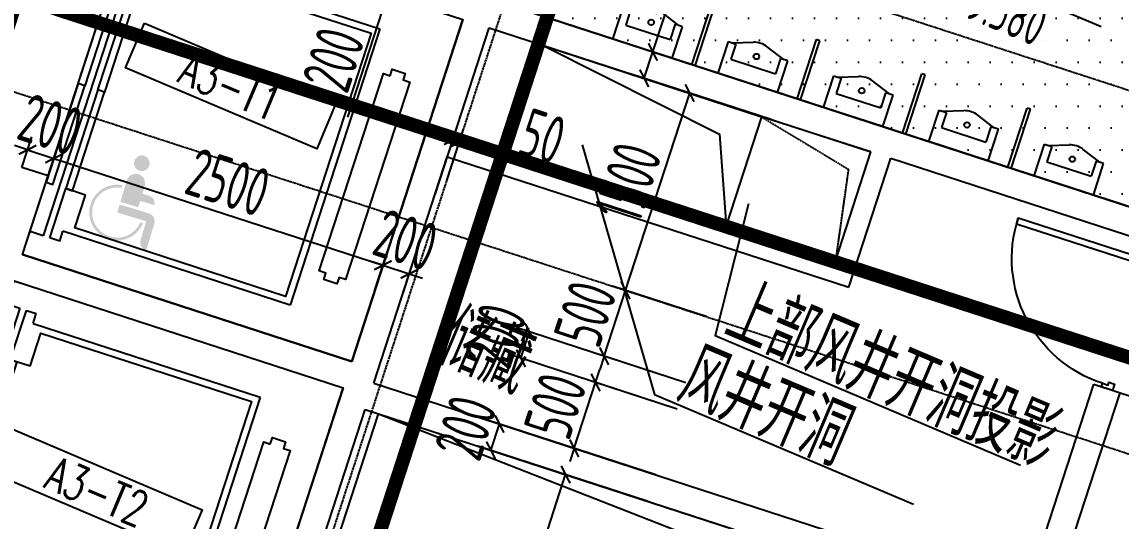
# Model space of a CAD drawing. Extents: x 11778731 to 12007717, y -6694179 to -6363962.
# Drawn here: x 11945450 to 11953391, y -6397450 to -6393842 of the extents above; entities that cross this region are included whole.
import ezdxf
from ezdxf.enums import TextEntityAlignment as Align

# ---------------------------------------------------------------- set-up
doc = ezdxf.new("R2010")
doc.units = 0
doc.header["$LTSCALE"] = 10
doc.header["$MEASUREMENT"] = 0
for name, pattern in [('A3-RG-axis-100$0$CENTER', [2, 1.25, -0.25, 0.25, -0.25]), ('A3-RM-3F$0$DASH', [0.35, 0.25, -0.1]), ('DASHED2', [0.375, 0.25, -0.125])]:
    doc.linetypes.add(name, pattern=pattern)
for name, color, linetype in [('A-CLOD', 200, 'Continuous'), ('A3-RB-3F-100$0$A-DIMS-100', 1, 'Continuous'), ('A3-RG-axis-100$0$A-GRID', 1, 'A3-RG-axis-100$0$CENTER'), ('A3-RI-3F$0$A-DOOR', 32, 'Continuous'), ('A3-RI-3F$0$A-EVTR', 3, 'Continuous'), ('A3-RI-3F$0$A-HATCH', 8, 'Continuous'), ('A3-RI-3F$0$A-WALL', 7, 'Continuous'), ('A3-RM-3F$0$A-EQPM', 55, 'Continuous'), ('A3-RX-3F$0$A-FIXT', 55, 'Continuous'), ('A3-SYMB-3F-100$0$A-SYMB', 4, 'Continuous'), ('A3-SYMB-3F-100$0$A-SYMB-AREA', 4, 'Continuous'), ('A3-SYMB-3F-100$0$A-SYMB-NAME', 4, 'Continuous'), ('A3-SYMB-3F-100$0$A-SYMB-NAME-E', 4, 'Continuous'), ('A3-SYMB-3F-100$0$A-SYMB-NUMB-T', 4, 'Continuous')]:
    doc.layers.add(name, color=color, linetype=linetype)
doc.layers.add('A3-RI-3F$0$A-Z410-G-Vhcl', color=5, linetype='Continuous', lineweight=0)
doc.styles.add('A3-RB-3F-100$0$XD2008', font='xd-hzs.shx', dxfattribs={"width": 0.7, "bigfont": 'xd-hztxt.shx'})
doc.styles.add('A3-SYMB-3F-100$0$ECADI', font='hzs.shx', dxfattribs={"width": 0.7, "bigfont": 'hztxt.shx'})
doc.styles.add('A3-SYMB-3F-100$0$ECADI-TXT', font='simplex.shx', dxfattribs={"bigfont": 'hztxt.shx'})
doc.styles.add('A3-SYMB-3F-100$0$XD2008', font='hzs.shx', dxfattribs={"width": 0.7, "bigfont": 'hztxt.shx'})
doc.dimstyles.new('A3-RB-3F-100$0$XD100$0', dxfattribs={"dimscale": 100, "dimtxt": 3.5, "dimasz": 1, "dimexe": 1, "dimexo": 2, "dimgap": 0.5, "dimtad": 1, "dimdec": 0, "dimdsep": 46, "dimtxsty": 'A3-RB-3F-100$0$XD2008', "dimblk1": 'A3-RB-3F-100$0$_ARCHTICK', "dimblk2": 'A3-RB-3F-100$0$_ARCHTICK', "dimsah": 1, "dimcen": 2.5, "dimclrt": 4, "dimaunit": 1, "dimadec": 0, "dimazin": 0, "dimtfac": 1, "dimtdec": 0, "dimtix": 1, "dimtmove": 0, "dimatfit": 3, "dimfxl": 0, "dimtolj": 1, "dimtzin": 0, "dimarcsym": 0})

# ---------------------------------------------------------------- blocks, each defined once
blk = doc.blocks.new('A3-RI-3F$0$J-单扇门-1000-1')
for points in [[(-1000.000000001397, -82.10526315867901), (-973.6842105281539, -82.10526315495372), (-973.6842105281539, -40), (-952.6315789478831, -40), (-952.6315789497457, 2.105263158679008), (-1000.000000001397, 2.105263158679008)], [(-1.396983861923218e-09, -82.10526315867901), (-26.31578947231174, -82.10526315495372), (-26.3157894727774, -40), (-47.36842105351388, -40.00000000372529), (-47.36842105304822, 2.105263158679008), (4.656612873077393e-10, 2.105263158679008)], [(-26.31578947231174, -82.10526315495372), (-26.31578947464004, -1029.47368421033), (-68.4210526314564, -1029.473684215918), (-68.42105263192207, -82.10526315867901)]]:
    blk.add_lwpolyline(points, close=True)
blk.add_arc((-26.31578947231174, -82.10526315495372), 947.3684210539784, 180, 270)
blk = doc.blocks.new('A3-RI-3F$0$2')
at = {"layer": 'A3-RI-3F$0$A-EVTR'}
for p, q in [((2274.999999998137, 2474.999999937601), (2349.999999998137, 2474.999999937601)), ((2274.999999998137, 2474.999999937601), (2274.999999998137, 2399.999999937601)), ((2349.999999998137, 2474.999999937601), (2349.999999998137, 2099.999999937601)), ((2399.999999998137, 224.9999999376014), (2399.999999998137, 2474.999999937601)), ((2399.999999998137, 2474.999999937601), (2499.999999998137, 2474.999999937601)), ((550.0000000018626, 299.9999999376014), (550.0000000018626, 2399.999999937601)), ((550.0000000018626, 2399.999999937601), (2274.999999998137, 2399.999999937601)), ((2199.999999998137, 2099.999999937601), (2349.999999998137, 2099.999999937601)), ((2199.999999998137, 599.9999999376014), (2349.999999998137, 599.9999999376014)), ((2349.999999998137, 599.9999999376014), (2349.999999998137, 224.9999999376014)), ((2274.999999998137, 299.9999999376014), (550.0000000018626, 299.9999999376014)), ((2274.999999998137, 299.9999999376014), (2274.999999998137, 224.9999999376014)), ((2349.999999998137, 224.9999999376014), (2274.999999998137, 224.9999999376014)), ((2499.999999998137, 224.9999999376014), (2399.999999998137, 224.9999999376014))]:
    blk.add_line(p, q, dxfattribs=at)
for points in [[(0, 2649.999999866821), (2500, 2649.999999729916), (2500, 49.99999986309558), (0, 50)], [(375.0000000018626, 599.9999999376014), (375.0000000018626, 549.9999999376014), (275.0000000018626, 549.9999999376014), (275.0000000018626, 599.9999999376014), (225.0000000018626, 599.9999999376014), (225.0000000018626, 2099.999999937601), (275.0000000018626, 2099.999999937601), (275.0000000018626, 2149.999999937601), (375.0000000018626, 2149.999999937601), (375.0000000018626, 2099.999999937601), (425.0000000018626, 2099.999999937601), (425.0000000018626, 599.9999999376014)], [(2299.999999998137, 1349.999999937601), (2349.999999998137, 1349.999999937601), (2349.999999998137, 2099.999999937601), (2299.999999998137, 2099.999999937601)], [(2449.999999998137, 1349.999999937601), (2499.999999998137, 1349.999999937601), (2499.999999998137, 2099.999999937601), (2449.999999998137, 2099.999999937601)], [(2299.999999998137, 1349.999999937601), (2349.999999998137, 1349.999999937601), (2349.999999998137, 599.9999999376014), (2299.999999998137, 599.9999999376014)], [(2449.999999998137, 1349.999999937601), (2499.999999998137, 1349.999999937601), (2499.999999998137, 599.9999999376014), (2449.999999998137, 599.9999999376014)]]:
    blk.add_lwpolyline(points, close=True, dxfattribs=at)
blk.add_lwpolyline([(2199.999999998137, 599.9999999376014), (2199.999999998137, 349.9999999376014), (600.0000000018626, 349.9999999376014), (600.0000000018626, 2349.999999937601), (2199.999999998137, 2349.999999937601), (2199.999999998137, 2099.999999937601)], dxfattribs=at)
blk = doc.blocks.new('A3-RI-3F$0$lunyhi')
at = {"layer": 'A3-RI-3F$0$A-Z410-G-Vhcl'}
h = blk.add_hatch(color=2, dxfattribs=at)
edge = h.paths.add_edge_path()
edge.add_ellipse((88.63932830654085, 430.3749373881146), major_axis=(-1.431868763490553, 56.54302930115007), ratio=0.9999999999810858, start_angle=89.80201414382049, end_angle=449.80201414382043, ccw=False)
h = blk.add_hatch(color=2, dxfattribs=at)
edge = h.paths.add_edge_path()
edge.add_line((162.7219865266234, 120.4428920559585), (28.17500758324454, 117.5008754576691))
edge.add_line((28.17500758357346, 117.500875458587), (24.64178411812676, 279.08544568891))
edge.add_ellipse((91.91527380794287, 280.5564533965662), major_axis=(-1.703462943068877, 67.26800497314031), ratio=0.9999999999779782, start_angle=269.8020136361388, end_angle=449.8020136361388, ccw=False)
edge.add_line((159.1887634992599, 282.0274611045606), (160.4938819773367, 222.3405957846326))
edge.add_line((160.4938819780946, 222.3405957850628), (212.4808074311663, 223.477348115425))
edge.add_ellipse((213.6622523218393, 169.4464183975942), major_axis=(-1.368141997342514, 54.02652464831289), ratio=0.9999999999801646, start_angle=269.8020137380565, end_angle=359.8020137381398, ccw=False)
edge.add_line((267.6931820381433, 170.6278632869944), (161.6753272286892, 168.3096671370731))
edge.add_line((161.6753272265196, 168.3096671369858), (162.7219865256739, 120.4428920569024))
h = blk.add_hatch(color=2, dxfattribs=at)
edge = h.paths.add_edge_path()
edge.add_ellipse((29.94021644257009, 36.77269034693018), major_axis=(-11.47406391355199, 181.0828455761923), ratio=0.9999999999781398, start_angle=4.014710430198789, end_angle=261.2393178740371)
edge.add_line((210.6579800341278, 20.53258484881371), (231.1903485234594, 20.98154734516531))
edge.add_ellipse((29.94021801091731, 36.77268867194653), major_axis=(-5.110388745498775, 201.804011613883), ratio=0.9999999999777494, start_angle=5.541184723983179, end_angle=264.0628439428566, ccw=False)
edge.add_line((5.367266805842519, 237.1402141004801), (5.816229360202156, 216.6078491788003))
h = blk.add_hatch(color=2, dxfattribs=at)
edge = h.paths.add_edge_path()
edge.add_line((248.8147820625454, 41.558621017728), (29.94021750968727, 36.77268968819431))
edge.add_line((29.94021750800312, 36.77268968801945), (28.61631006539549, 97.31882902513357))
edge.add_line((28.61631006747484, 97.31882902560756), (247.4908737405582, 102.1047601936499))
edge.add_ellipse((248.8147817030549, 41.55862049851567), major_axis=(-1.53311662334626, 60.54120347218502), ratio=0.9999999999755158, start_angle=269.80201462943427, end_angle=359.8020146295852, ccw=False)
edge.add_line((309.3609213978052, 42.88252846198156), (313.7739451676483, -158.9379372602846))
edge.add_ellipse((312.4500375762582, -98.39179916866124), major_axis=(-1.533116582499727, 60.54120185919735), ratio=0.9999999999769307, start_angle=89.80201430749622, end_angle=179.8020143078811, ccw=False)
edge.add_line((251.903899487108, -99.71570675913244), (248.8147820609951, 41.55862101889338))
blk = doc.blocks.new('A3-RI-3F')
at = {"layer": 'A3-RI-3F$0$A-HATCH'}
h = blk.add_hatch(dxfattribs=at)
h.set_pattern_fill('DOTS', color=256, scale=100, style=0)
h.set_pattern_definition([(0, (0, 0), (79.375, 158.75), [0, -158.75])])
h.paths.add_polyline_path([(11946737.05794298, -6391577.025334897), (11948652.96616147, -6385680.475860981), (11951648.79177293, -6386653.878608682), (11951710.97901005, -6386463.792021974), (11951758.14755914, -6386479.118012615), (11952036.26285082, -6385623.167157958), (11956268.46820043, -6386998.294034553), (11953595.47120233, -6395224.932890499), (11948982.84184187, -6393726.198759858), (11949060.09609046, -6393488.434630776), (11949440.52010131, -6393612.041884822), (11949780.43879513, -6392565.879716898)])
h.paths.add_polyline_path([(11954460.71887057, -6392561.974386345), (11954831.53919643, -6391420.70677421), (11954137.26792294, -6391195.124419427), (11953766.44752909, -6392336.392240814)], flags=16)
blk.add_lwpolyline([(11946737.05794298, -6391577.025334897), (11948652.96616147, -6385680.475860981), (11951648.79177293, -6386653.878608682), (11951710.97901005, -6386463.792021974), (11951758.14755914, -6386479.118012615), (11952036.26285082, -6385623.167157958), (11956268.46820043, -6386998.294034553), (11953595.47120233, -6395224.932890499), (11948982.84184187, -6393726.198759858), (11949060.09609046, -6393488.434630776), (11949440.52010131, -6393612.041884822), (11949780.43879513, -6392565.879716898)], close=True, dxfattribs=at)
at = {"layer": 'A3-RI-3F$0$A-WALL'}
for p, q in [((11948887.74144665, -6393695.298768329), (11953595.47120231, -6395224.932890501)), ((11947832.2825591, -6396296.453615207), (11948635.72674452, -6393823.706672715)), ((11948568.16791788, -6394678.844956722), (11948825.93804778, -6393885.510071588)), ((11948825.93804777, -6393885.510071588), (11951583.99828759, -6394781.658166909)), ((11948569.45262421, -6394674.886787961), (11951327.51411285, -6395571.035289051)), ((11947991.59216291, -6396453.362665705), (11948523.10132388, -6394817.545671174)), ((11948523.10007505, -6394817.545265405), (11951423.82004113, -6395760.046315651)), ((11951327.51411285, -6395571.035289051), (11951583.99828759, -6394781.658166909)), ((11951423.82004113, -6395760.046315651), (11951726.65676504, -6394828.010716066)), ((11951726.65676504, -6394828.010716066), (11953533.66780344, -6395415.144193759)), ((11945449.83630968, -6394891.472568863), (11945640.04761294, -6394953.275967737)), ((11945454.63741627, -6395523.909877643), (11945640.04761293, -6394953.275967736)), ((11945454.63741627, -6395523.909877643), (11947832.2825591, -6396296.453615203)), ((11945392.83401739, -6395714.121180905), (11947770.47916022, -6396486.664918466)), ((11946967.0349749, -6398959.411860663), (11947770.47916023, -6396486.664918465)), ((11947991.59216291, -6396453.362665705), (11952699.32191858, -6397982.99678787)), ((11952699.32191858, -6397982.99678787), (11953193.74910962, -6396461.306361683)), ((11953193.74910962, -6396461.306361684), (11953383.96041289, -6396523.109760559)), ((11952055.18733707, -6400612.652780584), (11953383.96041289, -6396523.109760558)), ((11947373.55817416, -6398355.475698297), (11947929.78876404, -6396643.573968967)), ((11947929.78876404, -6396643.573968967), (11952637.51851971, -6398173.208091131))]:
    blk.add_line(p, q, dxfattribs=at)
at = {"layer": 'A3-RI-3F$0$A-DOOR', "xscale": -1, "rotation": 251.9999999998849}
blk.add_blockref('A3-RI-3F$0$J-单扇门-1000-1', (11953635.91401628, -6395553.512224601), dxfattribs=at)
at = {"layer": 'A3-RI-3F$0$A-EVTR', "rotation": 162.0000000030334}
for p in [(11948651.17759402, -6393776.153847109), (11947785.92615772, -6396439.110840986)]:
    blk.add_blockref('A3-RI-3F$0$2', p, dxfattribs=at)
at = {"layer": 'A3-RI-3F$0$A-Z410-G-Vhcl', "rotation": 341.9999999998911}
blk.add_blockref('A3-RI-3F$0$lunyhi', (11946098.21195843, -6395245.702448183), dxfattribs=at)
blk = doc.blocks.new('A3-RG-axis-100')
at = {"layer": 'A3-RG-axis-100$0$A-GRID'}
for p, q in [((11947019.38505525, -6399607.298767456), (11953753.77541912, -6378880.976411799)), ((11908160.73350529, -6382249.777500667), (12003495.4897416, -6413225.917537604)), ((11940622.99536924, -6390168.750204003), (12004268.03222754, -6410848.276246868))]:
    blk.add_line(p, q, dxfattribs=at)
blk = doc.blocks.new('A3-SYMB-3F-100$0$ECADI-TAG-ROOM')
at = {"layer": 'A3-SYMB-3F-100$0$A-SYMB-AREA', "style": 'A3-SYMB-3F-100$0$ECADI', "width": 0.7}
blk.add_attdef('340M2', text='', height=2.499999999999312, dxfattribs=at).set_placement((7.166932528209145, -1.749999999996362), align=Align.MIDDLE_LEFT)
at = {"layer": 'A3-SYMB-3F-100$0$A-SYMB-NAME', "style": 'A3-SYMB-3F-100$0$ECADI', "width": 0.7}
blk.add_attdef('CHINESENAME', (-5.125000000003638, 0.08750000000145519), '', height=4.499999999998762, dxfattribs=at)
at = {"layer": 'A3-SYMB-3F-100$0$A-SYMB-NAME-E', "style": 'A3-SYMB-3F-100$0$ECADI', "width": 0.7}
for tag, p in [('ENGLISHHIGH', (-5.125000000003638, 8.040105608059093)), ('ENGLISHLOW', (-5.125000000003638, 4.840105608058366))]:
    blk.add_attdef(tag, p, '', height=2.499999999999312, dxfattribs=at)
blk = doc.blocks.new('A3-SYMB-3F-100$0$ECADI-TAG-HGHT（国标）')
at = {"color": 1}
blk.add_line((-2.121320343559546, 2.121320343559546), (11.76789873223262, 2.121320343559546), dxfattribs=at)
at = {"color": 1, "const_width": 0.5}
blk.add_lwpolyline([(-2.121320343559546, 2.121320343559546), (0, 0), (2.121320343559546, 2.121320343559546)], dxfattribs=at)
at = {"color": 1}
blk.add_point((-1.480769230769231, 4.6), dxfattribs=at)
at = {"style": 'A3-SYMB-3F-100$0$XD2008', "width": 0.7}
blk.add_attdef('FL', text='', height=3, dxfattribs=at).set_placement((-2.688785023899595, 2.967328765217609), align=Align.RIGHT)
for tag, p in [('F.F.L.', (2.283611041903605, 2.967328765217609)), ('T.O.S.', (2.283611041903605, -1.104423031572336))]:
    blk.add_attdef(tag, p, '', height=3, dxfattribs=at)
blk = doc.blocks.new('A3-SYMB-3F-100$0$ECADI-TAG-CODE')
at = {"layer": 'A3-SYMB-3F-100$0$A-SYMB-NUMB-T', "color": 1}
blk.add_lwpolyline([(1.793912929315411e-08, 3.499999970167053), (15.00000001793913, 3.499999970167053), (15.00000001793913, -2.983294677960657e-08), (1.793912929315411e-08, -2.983294677960657e-08)], close=True, dxfattribs=at)
at = {"layer": 'A3-SYMB-3F-100$0$A-SYMB-NUMB-T', "style": 'A3-SYMB-3F-100$0$ECADI-TXT', "width": 0.7}
blk.add_attdef('CODE', text='', height=2.5, dxfattribs=at).set_placement((7.500000017939129, 1.749999970167053), align=Align.MIDDLE_CENTER)
blk = doc.blocks.new('A3-SYMB-3F-100')
at = {"layer": 'A3-SYMB-3F-100$0$A-SYMB'}
for points in [[(11949498.36465636, -6394730.320334962), (11950019.88091509, -6396534.781854967), (11951890.70930836, -6397328.90139334)], [(11950698.36404573, -6395156.126816606), (11950458.17759881, -6396108.560409225), (11952664.45091727, -6397045.067870563)]]:
    blk.add_lwpolyline(points, dxfattribs=at)
ref = blk.add_blockref('A3-SYMB-3F-100$0$ECADI-TAG-HGHT（国标）', (11952081.58966158, -6393610.971595319), dxfattribs=dict(at, xscale=100, yscale=99.99999999999999, rotation=337))
ref.add_attrib('F.F.L.', '9.430', (11952046.81581983, -6393273.852135504), dxfattribs={"layer": '0', "height": 299.9999999994582, "rotation": 336.9999999730048, "style": 'A3-SYMB-3F-100$0$XD2008', "width": 0.7000000000016645})
ref.add_attrib('T.O.S.', '9.380', (11952248.64392058, -6393801.862063343), dxfattribs={"layer": '0', "height": 299.9999999994582, "rotation": 336.9999999730048, "style": 'A3-SYMB-3F-100$0$XD2008', "width": 0.7000000000016645})
at = {"layer": 'A3-SYMB-3F-100$0$A-SYMB', "xscale": 100.0000000100172, "yscale": 100.0000000002328, "zscale": 100, "rotation": 337}
for p, values in [((11946198.48125271, -6394172.818046361), {'CODE': 'A3-T1'}), ((11945234.57751617, -6397103.986242712), {'CODE': 'A3-T2'})]:
    blk.add_blockref('A3-SYMB-3F-100$0$ECADI-TAG-CODE', p, dxfattribs=at).add_auto_attribs(values)
at = {"layer": 'A3-SYMB-3F-100$0$A-SYMB'}
ref = blk.add_blockref('A3-SYMB-3F-100$0$ECADI-TAG-ROOM', (11952113.83933892, -6396805.969704943), dxfattribs=dict(at, xscale=99.99999999989048, yscale=100.0000000001164, rotation=337.0000000000827))
ref.add_attrib('CHINESENAME', '上部风井开洞投影', (11950499.36223494, -6396111.159180684), dxfattribs={"height": 449.9999999999999, "rotation": 337.0000000221237, "style": 'A3-SYMB-3F-100$0$ECADI', "width": 0.6999999999999998})
ref = blk.add_blockref('A3-SYMB-3F-100$0$ECADI-TAG-ROOM', (11948899.3296252, -6396511.258961497), dxfattribs=dict(at, xscale=99.99999999989046, yscale=100.0000000001164, rotation=337))
ref.add_attrib('CHINESENAME', '储藏', (11948430.98978518, -6396302.954840679), dxfattribs={"height": 450, "rotation": 336.9999999782173, "style": 'A3-SYMB-3F-100$0$ECADI', "width": 0.6999999999999998})
ref = blk.add_blockref('A3-SYMB-3F-100$0$ECADI-TAG-ROOM', (11951772.29061354, -6397273.258222517), dxfattribs=dict(at, xscale=99.99999999989048, yscale=100.0000000001164, rotation=337.0000000000827))
ref.add_attrib('CHINESENAME', '风井开洞', (11950157.81350956, -6396578.447698258), dxfattribs={"height": 449.9999999999999, "rotation": 337.0000000221237, "style": 'A3-SYMB-3F-100$0$ECADI', "width": 0.6999999999999998})
blk = doc.blocks.new('A3-RB-3F-100$0$_ARCHTICK')
at = {"color": 0, "linetype": 'ByBlock', "const_width": 0.15}
blk.add_lwpolyline([(-0.5, -0.5), (0.5, 0.5)], dxfattribs=at)
blk = doc.blocks.new('*D973')
at = {"layer": 'A3-RB-3F-100$0$A-DIMS-100', "color": 0, "lineweight": -2}
for p, q in [((11948507.31884019, -6393571.691970432), (11948055.46127725, -6393424.874547955)), ((11948150.56692885, -6393455.776247466), (11948088.76352983, -6393645.987550681)), ((11948088.76352983, -6393645.987550681), (11947801.37772424, -6394530.470111044)), ((11948445.51544117, -6393761.903273649), (11947993.65787823, -6393615.08585117))]:
    blk.add_line(p, q, dxfattribs=at)
at = {"layer": 'A3-RB-3F-100$0$A-DIMS-100', "color": 0, "lineweight": -2, "xscale": 100, "yscale": 100, "zscale": 100}
for p, rotation in [((11948150.56692885, -6393455.776247466), 71.99999995590775), ((11948088.76352983, -6393645.987550681), 251.9999999559078)]:
    blk.add_blockref('A3-RB-3F-100$0$_ARCHTICK', p, dxfattribs=dict(at, rotation=rotation))
at = {"layer": 'A3-RB-3F-100$0$A-DIMS-100', "color": 4, "insert": (11947700.18121134, -6394113.805658782), "char_height": 350, "attachment_point": 5, "rotation": 71.99999995590775, "style": 'A3-RB-3F-100$0$XD2008'}
blk.add_mtext('\\A1;200', dxfattribs=at)
blk = doc.blocks.new('*D983')
at = {"layer": 'A3-RB-3F-100$0$A-DIMS-100', "color": 0, "lineweight": -2}
for p, q in [((11945448.57348371, -6394895.331955906), (11945521.26567456, -6394671.633571209)), ((11945490.36082967, -6394766.73820076), (11945395.25620012, -6394735.833355866)), ((11945490.36082967, -6394766.73820076), (11945680.57008867, -6394828.547890514)), ((11945638.78478697, -6394957.135354778), (11945711.47493356, -6394733.443260963)), ((11945680.57008867, -6394828.547890514), (11945775.67471822, -6394859.452735409))]:
    blk.add_line(p, q, dxfattribs=at)
at = {"layer": 'A3-RB-3F-100$0$A-DIMS-100', "color": 0, "lineweight": -2, "xscale": 100, "yscale": 100, "zscale": 100}
for p, rotation in [((11945490.36082967, -6394766.73820076), 341.9981050297708), ((11945680.57008867, -6394828.547890514), 161.9981050297708)]:
    blk.add_blockref('A3-RB-3F-100$0$_ARCHTICK', p, dxfattribs=dict(at, rotation=rotation))
at = {"layer": 'A3-RB-3F-100$0$A-DIMS-100', "color": 4, "insert": (11945655.00136018, -6394583.657629147), "char_height": 350, "attachment_point": 5, "rotation": 341.99810502977084, "style": 'A3-RB-3F-100$0$XD2008'}
blk.add_mtext('\\A1;200', dxfattribs=at)
blk = doc.blocks.new('*D984')
at = {"layer": 'A3-RB-3F-100$0$A-DIMS-100', "color": 0, "lineweight": -2}
for p, q in [((11945638.78478697, -6394957.135354778), (11945711.47493356, -6394733.443260963)), ((11945680.57008867, -6394828.547890514), (11948058.19134787, -6395601.170806773)), ((11948000.02664146, -6395780.163222842), (11948089.09619276, -6395506.066177222))]:
    blk.add_line(p, q, dxfattribs=at)
at = {"layer": 'A3-RB-3F-100$0$A-DIMS-100', "color": 0, "lineweight": -2, "xscale": 100, "yscale": 100, "zscale": 100}
for p, rotation in [((11945680.57008867, -6394828.547890514), 161.9981050297708), ((11948058.19134787, -6395601.170806773), 341.9981050297708)]:
    blk.add_blockref('A3-RB-3F-100$0$_ARCHTICK', p, dxfattribs=dict(at, rotation=rotation))
at = {"layer": 'A3-RB-3F-100$0$A-DIMS-100', "color": 4, "insert": (11946938.91661928, -6395000.873932155), "char_height": 350, "attachment_point": 5, "rotation": 341.99810502977084, "style": 'A3-RB-3F-100$0$XD2008'}
blk.add_mtext('\\A1;2500', dxfattribs=at)
blk = doc.blocks.new('*D985')
at = {"layer": 'A3-RB-3F-100$0$A-DIMS-100', "color": 0, "lineweight": -2}
for p, q in [((11948000.02664146, -6395780.163222842), (11948089.09619276, -6395506.066177217)), ((11948058.19134787, -6395601.170806768), (11947963.08671832, -6395570.265961874)), ((11948058.19134787, -6395601.170806768), (11948248.41355693, -6395662.984704729)), ((11948203.33961794, -6395801.692414958), (11948279.31840183, -6395567.880075178)), ((11948248.41355693, -6395662.984704729), (11948343.51818649, -6395693.889549624))]:
    blk.add_line(p, q, dxfattribs=at)
at = {"layer": 'A3-RB-3F-100$0$A-DIMS-100', "color": 0, "lineweight": -2, "xscale": 100, "yscale": 100, "zscale": 100}
for p, rotation in [((11948058.19134787, -6395601.170806768), 341.9981050297708), ((11948248.41355693, -6395662.984704729), 161.9981050297708)]:
    blk.add_blockref('A3-RB-3F-100$0$_ARCHTICK', p, dxfattribs=dict(at, rotation=rotation))
at = {"layer": 'A3-RB-3F-100$0$A-DIMS-100', "color": 4, "insert": (11948222.83835342, -6395418.092339259), "char_height": 350, "attachment_point": 5, "rotation": 341.99810502977084, "style": 'A3-RB-3F-100$0$XD2008'}
blk.add_mtext('\\A1;200', dxfattribs=at)
blk = doc.blocks.new('*D986')
at = {"layer": 'A3-RB-3F-100$0$A-DIMS-100', "color": 0, "lineweight": -2}
for p, q in [((11948434.70492036, -6395089.574635401), (11948593.31038126, -6394601.49214687)), ((11948562.40553637, -6394696.59677642), (11948467.30090682, -6394665.691931526)), ((11948519.91374568, -6394989.119128267), (11948640.85501062, -6394616.942071893)), ((11948562.40553637, -6394696.59677642), (11948609.95016573, -6394712.046701444)), ((11948609.95016573, -6394712.046701444), (11949376.78683054, -6394961.235077417))]:
    blk.add_line(p, q, dxfattribs=at)
at = {"layer": 'A3-RB-3F-100$0$A-DIMS-100', "color": 0, "lineweight": -2, "xscale": 100, "yscale": 100, "zscale": 100}
for p, rotation in [((11948562.40553637, -6394696.59677642), 341.9981050297708), ((11948609.95016573, -6394712.046701444), 161.9981050297708)]:
    blk.add_blockref('A3-RB-3F-100$0$_ARCHTICK', p, dxfattribs=dict(at, rotation=rotation))
at = {"layer": 'A3-RB-3F-100$0$A-DIMS-100', "color": 4, "insert": (11949210.14623484, -6394670.50262944), "char_height": 350, "attachment_point": 5, "rotation": 341.99810502977084, "style": 'A3-RB-3F-100$0$XD2008'}
blk.add_mtext('\\A1;50', dxfattribs=at)
blk = doc.blocks.new('*D1100')
at = {"layer": 'A3-RB-3F-100$0$A-DIMS-100', "color": 0, "lineweight": -2}
for p, q in [((11944869.02496773, -6394597.586933078), (11945239.88310598, -6393456.331379953)), ((11945661.34914327, -6393593.289407888), (11945144.77847642, -6393425.426535059)), ((11945290.55488779, -6394734.565720119), (11944773.92033817, -6394566.682088183))]:
    blk.add_line(p, q, dxfattribs=at)
at = {"layer": 'A3-RB-3F-100$0$A-DIMS-100', "color": 0, "lineweight": -2, "xscale": 100, "yscale": 100, "zscale": 100}
for p, rotation in [((11945239.88310598, -6393456.331379953), 71.99810502977081), ((11944869.02496773, -6394597.586933078), 251.9981050297708)]:
    blk.add_blockref('A3-RB-3F-100$0$_ARCHTICK', p, dxfattribs=dict(at, rotation=rotation))
at = {"layer": 'A3-RB-3F-100$0$A-DIMS-100', "color": 4, "insert": (11944840.46862036, -6393957.423255505), "char_height": 350, "attachment_point": 5, "rotation": 71.99810502977081, "style": 'A3-RB-3F-100$0$XD2008'}
blk.add_mtext('\\A1;1200', dxfattribs=at)
blk = doc.blocks.new('*D1103')
at = {"layer": 'A3-RB-3F-100$0$A-DIMS-100', "color": 0, "lineweight": -2}
for p, q in [((11946067.87234232, -6392989.353245277), (11944682.97244762, -6392539.32135259)), ((11943974.55111027, -6395042.946564715), (11944778.07707717, -6392570.226197484)), ((11945264.42430494, -6395462.098936193), (11943879.44648072, -6395012.04171982))]:
    blk.add_line(p, q, dxfattribs=at)
at = {"layer": 'A3-RB-3F-100$0$A-DIMS-100', "color": 0, "lineweight": -2, "xscale": 100, "yscale": 100, "zscale": 100}
for p, rotation in [((11944778.07707717, -6392570.226197484), 71.99810502977081), ((11943974.55111027, -6395042.946564715), 251.9981050297708)]:
    blk.add_blockref('A3-RB-3F-100$0$_ARCHTICK', p, dxfattribs=dict(at, rotation=rotation))
at = {"layer": 'A3-RB-3F-100$0$A-DIMS-100', "color": 4, "insert": (11944162.32867723, -6393737.05048009), "char_height": 350, "attachment_point": 5, "rotation": 71.99810502977081, "style": 'A3-RB-3F-100$0$XD2008'}
blk.add_mtext('\\A1;2600', dxfattribs=at)
blk = doc.blocks.new('*D1109')
at = {"layer": 'A3-RB-3F-100$0$A-DIMS-100', "color": 0, "lineweight": -2}
for p, q in [((11948822.00392619, -6398826.104251917), (11949378.23451602, -6397114.202522719)), ((11949967.94965931, -6397305.812587941), (11949283.12886439, -6397083.300823282)), ((11949411.71906948, -6399017.714317137), (11948726.89827456, -6398795.20255248))]:
    blk.add_line(p, q, dxfattribs=at)
at = {"layer": 'A3-RB-3F-100$0$A-DIMS-100', "color": 0, "lineweight": -2, "xscale": 100, "yscale": 100, "zscale": 100}
for p, rotation in [((11949378.23451602, -6397114.202522719), 72.00000000005963), ((11948822.00392619, -6398826.104251917), 252.0000000000597)]:
    blk.add_blockref('A3-RB-3F-100$0$_ARCHTICK', p, dxfattribs=dict(at, rotation=rotation))
at = {"layer": 'A3-RB-3F-100$0$A-DIMS-100', "color": 4, "insert": (11948886.13150493, -6397900.624563585), "char_height": 350, "attachment_point": 5, "rotation": 72.00000000005963, "style": 'A3-RB-3F-100$0$XD2008'}
blk.add_mtext('\\A1;1800', dxfattribs=at)
blk = doc.blocks.new('*D1110')
at = {"layer": 'A3-RB-3F-100$0$A-DIMS-100', "color": 0, "lineweight": -2}
for p, q in [((11950029.75305818, -6397115.601284681), (11948805.20769025, -6396717.722375704)), ((11948838.509943, -6396938.835378405), (11948900.31334188, -6396748.624075142)), ((11949967.9496593, -6397305.812587945), (11948743.40429137, -6396907.933678968))]:
    blk.add_line(p, q, dxfattribs=at)
at = {"layer": 'A3-RB-3F-100$0$A-DIMS-100', "color": 0, "lineweight": -2, "xscale": 100, "yscale": 100, "zscale": 100}
for p, rotation in [((11948900.31334188, -6396748.624075142), 71.99999999969693), ((11948838.509943, -6396938.835378405), 251.9999999996969)]:
    blk.add_blockref('A3-RB-3F-100$0$_ARCHTICK', p, dxfattribs=dict(at, rotation=rotation))
at = {"layer": 'A3-RB-3F-100$0$A-DIMS-100', "color": 4, "insert": (11948655.42392628, -6396774.200903039), "char_height": 350, "attachment_point": 5, "rotation": 71.99999999969693, "style": 'A3-RB-3F-100$0$XD2008'}
blk.add_mtext('\\A1;200', dxfattribs=at)
blk = doc.blocks.new('*D1111')
at = {"layer": 'A3-RB-3F-100$0$A-DIMS-100', "color": 0, "lineweight": -2}
for p, q in [((11949594.54641205, -6396448.462961302), (11949625.44811149, -6396353.357309673)), ((11950184.26155536, -6396640.073026531), (11949499.44076042, -6396417.561261864)), ((11949440.03791486, -6396923.991219447), (11949594.54641205, -6396448.462961302)), ((11950029.75305818, -6397115.601284676), (11949344.93226323, -6396893.089520009)), ((11949440.03791486, -6396923.991219447), (11949409.13621543, -6397019.096871076))]:
    blk.add_line(p, q, dxfattribs=at)
at = {"layer": 'A3-RB-3F-100$0$A-DIMS-100', "color": 0, "lineweight": -2, "xscale": 100, "yscale": 100, "zscale": 100}
for p, rotation in [((11949594.54641205, -6396448.462961302), 252.0000000000637), ((11949440.03791486, -6396923.991219447), 72.0000000000637)]:
    blk.add_blockref('A3-RB-3F-100$0$_ARCHTICK', p, dxfattribs=dict(at, rotation=rotation))
at = {"layer": 'A3-RB-3F-100$0$A-DIMS-100', "color": 4, "insert": (11949303.30444729, -6396616.698266642), "char_height": 350, "attachment_point": 5, "rotation": 72.0000000000637, "style": 'A3-RB-3F-100$0$XD2008'}
blk.add_mtext('\\A1;500', dxfattribs=at)
blk = doc.blocks.new('*D1112')
at = {"layer": 'A3-RB-3F-100$0$A-DIMS-100', "color": 0, "lineweight": -2}
for p, q in [((11950246.06495425, -6396449.86172327), (11949021.51958631, -6396051.982814306)), ((11949054.82183907, -6396273.095817003), (11949116.62523794, -6396082.884513743)), ((11950184.26155537, -6396640.07302653), (11948959.71618744, -6396242.194117567))]:
    blk.add_line(p, q, dxfattribs=at)
at = {"layer": 'A3-RB-3F-100$0$A-DIMS-100', "color": 0, "lineweight": -2, "xscale": 100, "yscale": 100, "zscale": 100}
for p, rotation in [((11949116.62523794, -6396082.884513743), 72.00000000038212), ((11949054.82183907, -6396273.095817003), 252.0000000003821)]:
    blk.add_blockref('A3-RB-3F-100$0$_ARCHTICK', p, dxfattribs=dict(at, rotation=rotation))
at = {"layer": 'A3-RB-3F-100$0$A-DIMS-100', "color": 4, "insert": (11948871.73582233, -6396108.461341641), "char_height": 350, "attachment_point": 5, "rotation": 72.00000000038212, "style": 'A3-RB-3F-100$0$XD2008'}
blk.add_mtext('\\A1;200', dxfattribs=at)
blk = doc.blocks.new('*D1113')
at = {"layer": 'A3-RB-3F-100$0$A-DIMS-100', "color": 0, "lineweight": -2}
for p, q in [((11949810.85830819, -6395782.723399781), (11949841.76000763, -6395687.617748151)), ((11949656.34981096, -6396258.251658054), (11949810.85830819, -6395782.723399781)), ((11950400.57345147, -6395974.333465001), (11949715.75265656, -6395751.821700343)), ((11950246.06495424, -6396449.861723274), (11949561.24415933, -6396227.349958617)), ((11949656.34981096, -6396258.251658054), (11949625.44811152, -6396353.357309684))]:
    blk.add_line(p, q, dxfattribs=at)
at = {"layer": 'A3-RB-3F-100$0$A-DIMS-100', "color": 0, "lineweight": -2, "xscale": 100, "yscale": 100, "zscale": 100}
for p, rotation in [((11949810.85830819, -6395782.723399781), 251.9999999999789), ((11949656.34981096, -6396258.251658054), 71.9999999999788)]:
    blk.add_blockref('A3-RB-3F-100$0$_ARCHTICK', p, dxfattribs=dict(at, rotation=rotation))
at = {"layer": 'A3-RB-3F-100$0$A-DIMS-100', "color": 4, "insert": (11949519.61634341, -6395950.958705185), "char_height": 350, "attachment_point": 5, "rotation": 71.99999999997883, "style": 'A3-RB-3F-100$0$XD2008'}
blk.add_mtext('\\A1;500', dxfattribs=at)
blk = doc.blocks.new('*D1114')
at = {"layer": 'A3-RB-3F-100$0$A-DIMS-100', "color": 0, "lineweight": -2}
for p, q in [((11949810.85830816, -6395782.72339977), (11950274.38379972, -6394356.138625327)), ((11950864.09894303, -6394547.748690555), (11950179.27814809, -6394325.236925891)), ((11950400.57345147, -6395974.333464998), (11949715.75265653, -6395751.821700333))]:
    blk.add_line(p, q, dxfattribs=at)
at = {"layer": 'A3-RB-3F-100$0$A-DIMS-100', "color": 0, "lineweight": -2, "xscale": 100, "yscale": 100, "zscale": 100}
for p, rotation in [((11950274.38379972, -6394356.138625327), 72.0000000000273), ((11949810.85830816, -6395782.72339977), 252.0000000000273)]:
    blk.add_blockref('A3-RB-3F-100$0$_ARCHTICK', p, dxfattribs=dict(at, rotation=rotation))
at = {"layer": 'A3-RB-3F-100$0$A-DIMS-100', "color": 4, "insert": (11949828.63333777, -6394999.902188814), "char_height": 350, "attachment_point": 5, "rotation": 72.0000000000273, "style": 'A3-RB-3F-100$0$XD2008'}
blk.add_mtext('\\A1;1500', dxfattribs=at)
blk = doc.blocks.new('*D1080')
at = {"layer": 'A3-RB-3F-100$0$A-DIMS-100', "color": 0, "lineweight": -2}
for p, q in [((11950008.07270021, -6394059.31645985), (11950264.55680554, -6393269.939551325)), ((11950925.90234163, -6394357.537388134), (11949912.96704858, -6394028.414760414)), ((11949946.2693016, -6394249.527762271), (11950008.07270021, -6394059.31645985)), ((11950864.09894303, -6394547.748690555), (11949851.16364997, -6394218.626062835))]:
    blk.add_line(p, q, dxfattribs=at)
at = {"layer": 'A3-RB-3F-100$0$A-DIMS-100', "color": 0, "lineweight": -2, "xscale": 100, "yscale": 100, "zscale": 100}
for p, rotation in [((11950008.07270021, -6394059.31645985), 72.00000000019114), ((11949946.2693016, -6394249.527762271), 252.0000000001912)]:
    blk.add_blockref('A3-RB-3F-100$0$_ARCHTICK', p, dxfattribs=dict(at, rotation=rotation))
at = {"layer": 'A3-RB-3F-100$0$A-DIMS-100', "color": 4, "insert": (11949937.77788642, -6393547.546356037), "char_height": 350, "attachment_point": 5, "rotation": 72.00000000019114, "style": 'A3-RB-3F-100$0$XD2008'}
blk.add_mtext('\\A1;200', dxfattribs=at)
blk = doc.blocks.new('*D1052')
at = {"layer": 'A3-RB-3F-100$0$A-DIMS-100', "color": 0, "lineweight": -2}
for p, q in [((11953692.97740726, -6395572.053244265), (11954460.10616723, -6395821.308487928)), ((11954055.98352122, -6396741.463304788), (11954365.0005156, -6395790.406788491)), ((11953383.96041288, -6396523.109760562), (11954151.08917286, -6396772.365004227))]:
    blk.add_line(p, q, dxfattribs=at)
at = {"layer": 'A3-RB-3F-100$0$A-DIMS-100', "color": 0, "lineweight": -2, "xscale": 100, "yscale": 100, "zscale": 100}
for p, rotation in [((11954365.0005156, -6395790.406788491), 71.9999999999076), ((11954055.98352122, -6396741.463304788), 251.9999999999076)]:
    blk.add_blockref('A3-RB-3F-100$0$_ARCHTICK', p, dxfattribs=dict(at, rotation=rotation))
at = {"layer": 'A3-RB-3F-100$0$A-DIMS-100', "color": 4, "insert": (11953996.50430225, -6396196.406222904), "char_height": 350, "attachment_point": 5, "rotation": 71.9999999999076, "style": 'A3-RB-3F-100$0$XD2008'}
blk.add_mtext('\\A1;1000', dxfattribs=at)
blk = doc.blocks.new('A3-RM-3F')
at = {"layer": 'A3-RM-3F$0$A-EQPM'}
for points in [[(11949215.86701025, -6394012.206642684), (11950793.99574539, -6394527.098657619), (11950538.13693793, -6395314.551097162), (11948959.38290492, -6394801.5835512)], [(11948024.88915926, -6396674.473960496), (11952637.51851971, -6398173.208091132), (11952081.28792986, -6399885.109820338), (11947468.65856942, -6398386.3756897)]]:
    blk.add_lwpolyline(points, close=True, dxfattribs=at)
for points in [[(11949215.86701025, -6394012.206642684), (11950490.91814556, -6394653.335480135), (11950538.13579627, -6395314.550726213)], [(11948024.88915926, -6396674.473960495), (11952161.29853327, -6398293.319943015), (11952081.28792987, -6399885.10982034)]]:
    blk.add_lwpolyline(points, dxfattribs=at)
at = {"layer": 'A3-RM-3F$0$A-EQPM', "linetype": 'A3-RM-3F$0$DASH'}
blk.add_lwpolyline([(11950793.56227301, -6394528.434155177), (11950538.13768234, -6395314.551339034), (11951327.51384646, -6395571.035202496), (11951583.99843634, -6394781.658215242)], close=True, dxfattribs=at)
blk.add_lwpolyline([(11950793.56227232, -6394528.434154762), (11951421.05306062, -6394907.082197705), (11951327.49090098, -6395571.093828056)], dxfattribs=at)
blk = doc.blocks.new('A3-RX-3F$0$A-1-1-X-toilel$0$A-1-10-01~10(B1~wd)$0$333')
at = {"layer": 'A3-RX-3F$0$A-FIXT'}
for p, q in [((-4.051253199577332e-08, -225), (3.818422555923462e-08, 224.9999999981374)), ((3.818422555923462e-08, 224.9999999981374), (240.0000000372529, 224.9999999571592)), ((240.0000000279397, 168.7499656714499), (124.3520205896348, 168.749965691939)), ((124.3520205896348, 168.749965691939), (124.3520205314271, -168.7499657366425)), ((240.0000000372529, 224.9999999571592), (240.0000000279397, 168.7499656714499)), ((240.0000000325963, 196.8749828152359), (291.3214642275125, 53.10477886721492)), ((239.9999999650754, -196.8749828971922), (291.3214643970132, -53.10477592423558)), ((-4.051253199577332e-08, -225), (239.9999999608845, -225.0000000428408)), ((239.9999999692664, -168.7499657571316), (124.3520205314271, -168.7499657366425)), ((239.9999999608845, -225.0000000428408), (239.9999999692664, -168.7499657571316))]:
    blk.add_line(p, q, dxfattribs=at)
blk.add_circle((199.9999999995343, 1.73225998878479e-07), 20, dxfattribs=at)
blk.add_ellipse((225.2032784870826, 1.218169927597046e-06), major_axis=(1.897568976971373e-08, 112.5000000012912), ratio=0.6666666666593565, start_param=4.220782803215332, end_param=5.20399516286272, dxfattribs=at)
blk = doc.blocks.new('A3-RX-3F')
at = {"layer": 'A3-RX-3F$0$A-FIXT'}
for p, q in [((11950290.54980801, -6394151.098835597), (11950429.60745548, -6393723.123403262)), ((11950314.32622092, -6394158.824260458), (11950453.38386839, -6393730.84882812)), ((11951051.39502105, -6394398.312431099), (11951190.45266851, -6393970.336998764)), ((11951214.22908142, -6393978.062423624), (11951190.45266851, -6393970.336998764)), ((11951075.17143395, -6394406.037855962), (11951214.22908142, -6393978.062423624)), ((11951812.24023408, -6394645.526026605), (11951951.29788155, -6394217.55059427)), ((11951836.01664699, -6394653.251451468), (11951975.07429446, -6394225.27601913)), ((11951975.07429446, -6394225.27601913), (11951951.29788155, -6394217.55059427)), ((11952573.08544678, -6394892.739623126), (11952712.14309426, -6394464.764190789)), ((11952596.86185969, -6394900.465047985), (11952735.91950716, -6394472.489615649)), ((11952735.91950716, -6394472.489615649), (11952712.14309426, -6394464.764190789))]:
    blk.add_line(p, q, dxfattribs=at)
at = {"layer": 'A3-RX-3F$0$A-FIXT', "rotation": 71.99999994996439}
for p in [(11949933.90361452, -6394035.217462365), (11950694.74882763, -6394282.431057641), (11951455.59404066, -6394529.644653143), (11952216.43925343, -6394776.858249441), (11952977.2844668, -6395024.071843922)]:
    blk.add_blockref('A3-RX-3F$0$A-1-1-X-toilel$0$A-1-10-01~10(B1~wd)$0$333', p, dxfattribs=at)
blk = doc.blocks.new('A3-RB-3F-100')
at = {"layer": 'A3-RB-3F-100$0$A-DIMS-100'}
for base, p1, p2, angle, picture, middle in [((11944778.07707717, -6392570.226197488), (11945454.63356404, -6395523.908625985), (11946258.08160142, -6393051.16293507), 71.99810499211952, '*D1103', (11944162.32867723, -6393737.05048009)), ((11945239.88310597, -6393456.331379957), (11945480.76414689, -6394796.375409912), (11945851.55840237, -6393655.099097681), 71.99810499211952, '*D1100', (11944840.46862036, -6393957.423255505)), ((11945680.57008867, -6394828.547890514), (11945386.76379392, -6395085.541215007), (11945576.97509718, -6395147.34461388), 341.9981050428682, '*D983', (11945655.00136018, -6394583.657629147)), ((11948058.19134787, -6395601.170806773), (11945576.97509718, -6395147.34461388), (11947938.21695167, -6395970.372481944), 341.9981050428682, '*D984', (11946938.91661928, -6395000.873932155)), ((11948248.41355693, -6395662.984704729), (11947938.21695167, -6395970.372481944), (11948141.52992815, -6395991.901674061), 341.9981050428682, '*D985', (11948222.83835342, -6395418.092339259))]:
    dim = blk.add_linear_dim(base=base, p1=p1, p2=p2, angle=angle, dimstyle='A3-RB-3F-100$0$XD100$0', dxfattribs=at)
    dim.commit()
    dim.dimension.update_dxf_attribs({"geometry": picture, "text_midpoint": middle})
for base, p1, p2, angle, picture, middle, dimtype in [((11950008.07270021, -6394059.31645985), (11951054.31024629, -6394609.552089429), (11951116.11364489, -6394419.340787008), 72.00000000078107, '*D1080', (11950151.76560259, -6393617.075179772), 129), ((11948150.56692885, -6393455.776247466), (11948635.72674438, -6393823.706672669), (11948697.53014341, -6393633.495369454), 71.99999995387779, '*D973', (11947914.16892746, -6394183.334482681), 129), ((11948609.95016573, -6394712.046701444), (11948372.89523057, -6395279.783894503), (11948458.10405589, -6395179.328387368), 341.9981050428682, '*D986', (11949140.61033382, -6394884.488045929), 128), ((11949116.62523794, -6396082.884513743), (11950374.47285863, -6396701.876425402), (11950436.2762575, -6396511.665122143), 72.0000000013971, '*D1112', (11949085.7235385, -6396177.990165373), 129), ((11948900.31334188, -6396748.624075142), (11950158.16096256, -6397367.615986819), (11950219.96436144, -6397177.404683556), 71.99999999868194, '*D1110', (11948869.41164244, -6396843.729726775), 129)]:
    dim = blk.add_linear_dim(base=base, p1=p1, p2=p2, angle=angle, dimstyle='A3-RB-3F-100$0$XD100$0', dxfattribs=at)
    dim.commit()
    dim.dimension.update_dxf_attribs({"geometry": picture, "text_midpoint": middle, "dimtype": dimtype})
for p1, p2, distance, picture, middle in [((11950590.78475473, -6396036.136863873), (11951054.31024629, -6394609.55208943), 820.0631962529095, '*D1114', (11949828.63333777, -6394999.902188814)), ((11950436.2762575, -6396511.665122149), (11950590.78475473, -6396036.136863874), 820.0631962214002, '*D1113', (11949519.61634341, -6395950.958705185)), ((11953193.74910962, -6396461.306361686), (11953502.766104, -6395510.249845388), -906.6069122377937, '*D1052', (11953996.50430225, -6396196.406222904)), ((11950219.96436144, -6397177.404683552), (11950374.47285863, -6396701.876425407), 820.0631962620549, '*D1111', (11949303.30444729, -6396616.698266642)), ((11949601.93037273, -6399079.517716012), (11950158.16096256, -6397367.615986815), 820.0631962202044, '*D1109', (11948886.13150493, -6397900.624563585))]:
    dim = blk.add_aligned_dim(p1=p1, p2=p2, distance=distance, dimstyle='A3-RB-3F-100$0$XD100$0', dxfattribs=at)
    dim.commit()
    dim.dimension.update_dxf_attribs({"geometry": picture, "text_midpoint": middle})

msp = doc.modelspace()

# ---------------------------------------------------------------- linework, layer by layer
at = {"layer": 'A-CLOD', "linetype": 'DASHED2', "const_width": 100}
for points in [[(11948896.39563161, -6383928.933057717), (11957234.14988765, -6386638.033637872, -0.414213562373095), (11957426.76174423, -6387016.055691074), (11954420.74259444, -6396267.631340755, -0.4142135623730966), (11954042.72054124, -6396460.24319733), (11945704.96628519, -6393751.142617175, -0.414213562373095), (11945512.35442862, -6393373.120563974), (11948518.37357841, -6384121.544914293, -0.4142135623730935)], [(11946230.90784571, -6392132.460934868), (11949163.71508835, -6393085.387773263, -0.414213562373095), (11949356.32694492, -6393463.409826465), (11947159.05359798, -6400225.921832943, -0.4142135623730966), (11946781.03154478, -6400418.533689518), (11943848.22430215, -6399465.606851123, -0.414213562373095), (11943655.61244557, -6399087.584797922), (11945852.88579251, -6392325.072791444, -0.4142135623730935)]]:
    msp.add_lwpolyline(points, format="xyb", close=True, dxfattribs=at)

# ---------------------------------------------------------------- block references
for name in ['A3-RG-axis-100', 'A3-RB-3F-100', 'A3-RI-3F', 'A3-RI-3F', 'A3-RI-3F', 'A3-SYMB-3F-100', 'A3-SYMB-3F-100', 'A3-RM-3F', 'A3-RX-3F']:
    msp.add_blockref(name, (0, 0))

doc.saveas('drawing.dxf')
